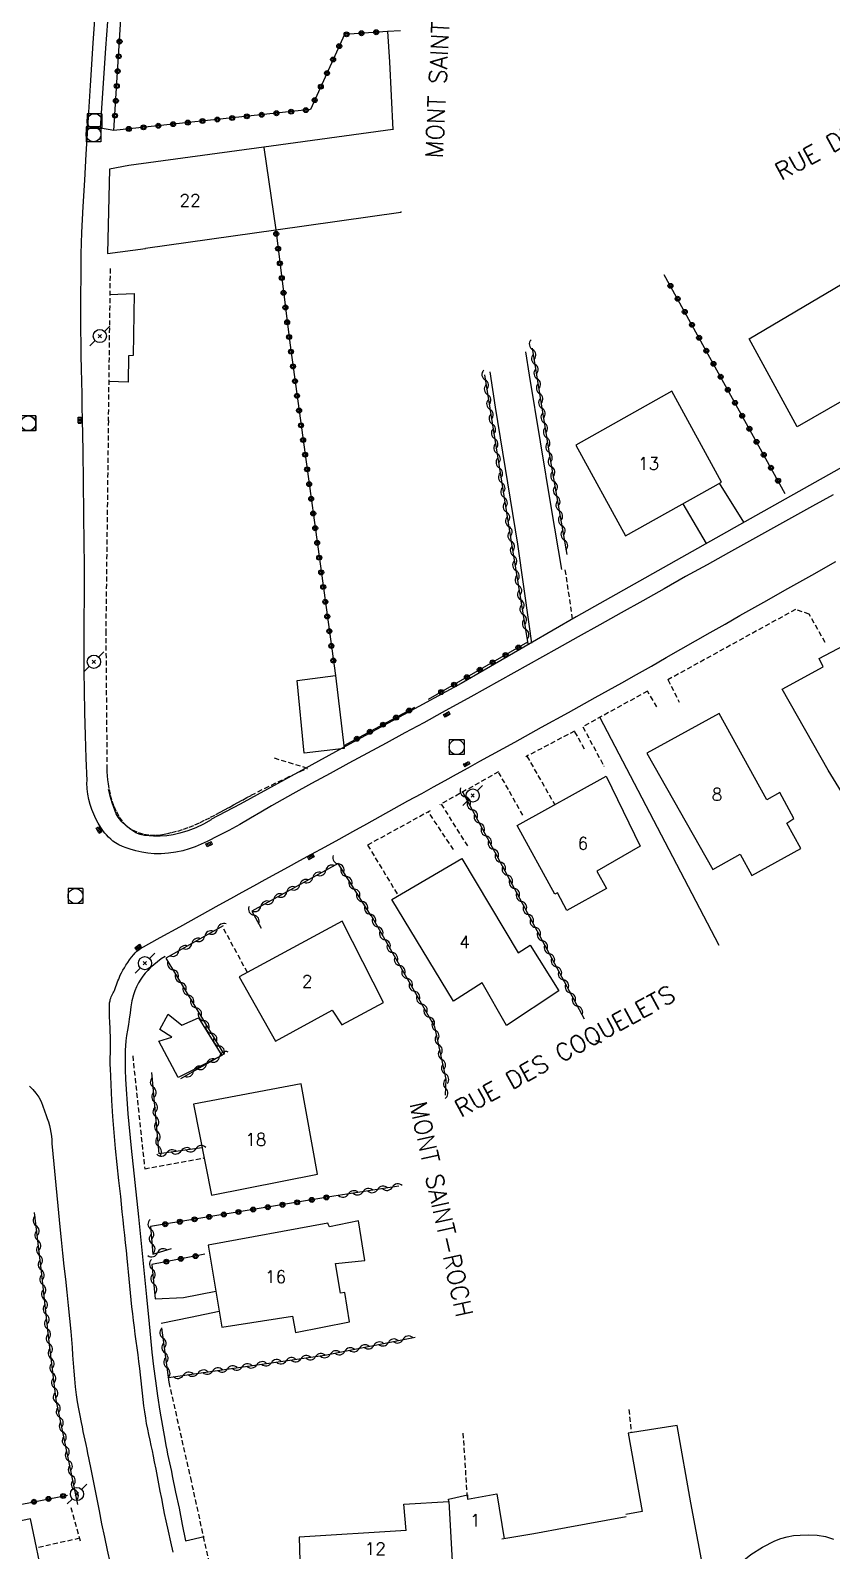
# Model space of a CAD drawing. Header units: millimetres. Extents: x 146000 to 147001, y 143000 to 144000.
# Drawn here: x 146513.4 to 146594.4, y 143409.1 to 143562.7 of the extents above; entities that cross this region are included whole.
import ezdxf
from ezdxf.enums import TextEntityAlignment as Align

# ---------------------------------------------------------------- set-up
doc = ezdxf.new("R2010")
doc.units = ezdxf.units.MM
doc.linetypes.add('DASHED', pattern=[0.75, 0.5, -0.25])
doc.layers.get('0').update_dxf_attribs({"linetype": 'CONTINUOUS'})
for name, color, linetype in [('W0014', 7, 'CONTINUOUS'), ('W0017', 7, 'CONTINUOUS'), ('W0101', 7, 'CONTINUOUS'), ('W0104', 1, 'CONTINUOUS'), ('W0112', 1, 'DASHED'), ('W0310', 3, 'CONTINUOUS'), ('W0322', 7, 'CONTINUOUS'), ('W0323', 7, 'CONTINUOUS'), ('W0330', 7, 'CONTINUOUS'), ('W0401', 7, 'CONTINUOUS'), ('W0420', 7, 'CONTINUOUS'), ('W0473', 7, 'CONTINUOUS'), ('W0989', 7, 'CONTINUOUS'), ('W0991', 7, 'CONTINUOUS'), ('W1102', 7, 'CONTINUOUS')]:
    doc.layers.add(name, color=color, linetype=linetype)
doc.styles.get("Standard").update_dxf_attribs({"font": 'romans.shx', "width": 0.85})

# ---------------------------------------------------------------- blocks, each defined once
blk = doc.blocks.new('T420')
for p, q in [((0.75, 0.75), (-0.75, 0.75)), ((-0.75, 0.75), (-0.75, -0.75)), ((0.75, 0.75), (0.75, -0.75)), ((0.75, -0.75), (-0.75, -0.75))]:
    blk.add_line(p, q)
blk.add_ellipse((0, 0), major_axis=(-0.53, 0.53), ratio=1, start_param=3.926991, end_param=10.210176)
blk = doc.blocks.new('T473')
for p, q in [((-0.166667, 0.166667), (0.166667, -0.166667)), ((-0.166667, -0.166667), (0.166667, 0.166667)), ((0.500001, 0.500001), (1.000002, 1.000002)), ((-1.000002, -1.000002), (-0.500001, -0.500001))]:
    blk.add_line(p, q)
blk.add_ellipse((0, 0), major_axis=(0.471405, 0.471405), ratio=1, start_param=5.4977871438, end_param=11.780972451)
blk = doc.blocks.new('T401')
for p, q in [((-0.3, 0.3), (0, 0.3)), ((-0.3, -0.25), (-0.3, 0.3)), ((-0.3, 0.15), (0, 0.15)), ((-0.3, 0), (0, 0)), ((0, 0.3), (0, -0.25)), ((-0.3, -0.15), (0, -0.15)), ((-0.3, -0.25), (-0.3, -0.3)), ((-0.3, -0.3), (0, -0.3)), ((0, -0.3), (0, -0.25))]:
    blk.add_line(p, q)
blk = doc.blocks.new('t323o')
at = {"color": 0, "linetype": 'Continuous'}
for radius in [0.25, 0.15]:
    blk.add_circle((0, 0), radius, dxfattribs=at)
blk = doc.blocks.new('t310o')
at = {"color": 0, "linetype": 'Continuous'}
for centre, start, end in [((-0.5, 0.38), 216.8699, 323.1304), ((0.5, -0.37), 36.8699, 143.1303)]:
    blk.add_arc(centre, 0.625, start, end, dxfattribs=at)
blk = doc.blocks.new('t322o')
at = {"color": 0, "linetype": 'Continuous'}
for radius in [0.25, 0.15]:
    blk.add_circle((0, 0), radius, dxfattribs=at)

msp = doc.modelspace()

# ---------------------------------------------------------------- linework, layer by layer
at = {"layer": 'W0014'}
for points in [[(146518.6, 143542.28), (146518.75, 143544.92), (146518.9, 143547.56), (146519.06, 143550.2), (146519.22, 143552.84), (146519.49, 143557.14), (146519.77, 143561.43), (146520.06, 143565.73), (146520.36, 143570.02), (146520.54, 143572.47), (146520.72, 143574.92), (146520.9, 143577.36), (146521.08, 143579.81), (146521.27, 143582.25), (146521.45, 143584.7), (146521.63, 143587.14), (146521.81, 143589.59), (146523.07, 143605.37)], [(146520.51, 143552.83), (146520.78, 143556.86), (146521.05, 143560.9), (146521.33, 143564.94)], [(146521.86, 143552.59), (146520.51, 143552.83)], [(146519.14, 143486.88), (146519.05, 143489.18), (146518.98, 143491.48), (146518.92, 143493.79), (146518.88, 143496.09), (146518.86, 143497.92), (146518.85, 143499.76), (146518.85, 143501.59), (146518.86, 143503.42), (146518.87, 143505.25), (146518.87, 143507.09), (146518.87, 143508.92), (146518.86, 143510.75), (146518.83, 143513.91), (146518.79, 143517.07), (146518.74, 143520.23), (146518.68, 143523.39), (146518.66, 143524.68), (146518.64, 143525.96), (146518.61, 143527.25), (146518.58, 143528.53), (146518.56, 143529.82), (146518.54, 143531.1), (146518.52, 143532.39), (146518.52, 143533.68), (146518.52, 143535.83), (146518.53, 143537.98), (146518.56, 143540.13), (146518.6, 143542.28)], [(146611.67, 143527.48), (146598.11, 143520.08), (146585.59, 143513.07), (146568.56, 143503.47), (146556.95, 143496.74), (146545.29, 143490.39), (146534.61, 143484.55), (146531.65, 143482.97)], [(146594.53, 143515.8), (146592.42, 143514.63), (146590.3, 143513.46), (146588.19, 143512.29), (146586.08, 143511.12), (146583.96, 143509.94), (146581.79, 143508.73), (146579.62, 143507.52), (146577.45, 143506.3), (146575.28, 143505.09), (146573.11, 143503.87), (146570.94, 143502.66), (146568.77, 143501.45), (146566.6, 143500.23), (146563.71, 143498.62), (146560.82, 143497), (146557.93, 143495.39), (146555.03, 143493.79), (146553.15, 143492.76), (146551.26, 143491.73), (146549.37, 143490.71), (146547.48, 143489.69), (146545.58, 143488.67), (146543.69, 143487.65), (146541.8, 143486.62), (146539.92, 143485.59), (146538.84, 143484.98), (146537.77, 143484.36), (146536.7, 143483.74), (146535.64, 143483.11), (146534.57, 143482.49), (146533.48, 143481.89), (146532.39, 143481.32), (146531.27, 143480.77), (146530.68, 143480.5), (146530.07, 143480.24), (146529.45, 143480.02), (146528.82, 143479.83), (146528.1, 143479.69), (146527.37, 143479.58), (146526.64, 143479.53), (146525.91, 143479.53), (146525.29, 143479.59), (146524.68, 143479.68), (146524.08, 143479.82), (146523.48, 143479.99), (146523.1, 143480.12), (146522.73, 143480.26), (146522.36, 143480.43), (146522.01, 143480.63), (146521.76, 143480.81), (146521.53, 143481), (146521.31, 143481.21), (146521.1, 143481.43), (146520.94, 143481.6), (146520.8, 143481.79), (146520.66, 143481.97), (146520.53, 143482.17), (146520.27, 143482.61), (146520.03, 143483.06), (146519.81, 143483.52), (146519.62, 143483.99), (146519.46, 143484.5), (146519.33, 143485.02), (146519.23, 143485.54), (146519.16, 143486.07), (146519.14, 143486.27), (146519.13, 143486.48), (146519.13, 143486.68), (146519.14, 143486.88)], [(146524.54, 143469.94), (146526.53, 143471.05), (146528.51, 143472.15), (146530.5, 143473.25), (146532.49, 143474.35), (146533.65, 143474.99), (146534.82, 143475.64), (146535.99, 143476.27), (146537.15, 143476.91), (146538.32, 143477.55), (146539.49, 143478.19), (146540.65, 143478.83), (146541.82, 143479.47), (146543.21, 143480.24), (146544.61, 143481.01), (146546, 143481.78), (146547.39, 143482.55), (146548.78, 143483.32), (146550.17, 143484.09), (146551.56, 143484.86), (146552.96, 143485.63), (146554.13, 143486.28), (146555.31, 143486.93), (146556.48, 143487.57), (146557.66, 143488.22), (146558.84, 143488.87), (146560.01, 143489.51), (146561.19, 143490.16), (146562.36, 143490.81), (146565.07, 143492.31), (146567.77, 143493.8), (146570.47, 143495.3), (146573.17, 143496.81), (146574.66, 143497.65), (146576.16, 143498.49), (146577.65, 143499.34), (146579.13, 143500.19), (146580.62, 143501.04), (146582.11, 143501.89), (146583.6, 143502.73), (146585.09, 143503.58), (146587.51, 143504.95), (146589.94, 143506.32), (146592.36, 143507.68), (146594.79, 143509.04)], [(146531.67, 143482.96), (146530.92, 143482.53), (146530.14, 143482.16), (146529.33, 143481.84), (146528.5, 143481.59), (146527.85, 143481.44), (146527.19, 143481.34), (146526.52, 143481.29), (146525.85, 143481.29), (146525.4, 143481.32), (146524.95, 143481.38), (146524.5, 143481.48), (146524.07, 143481.65), (146523.55, 143481.96), (146523.08, 143482.33), (146522.66, 143482.75), (146522.29, 143483.21), (146522.08, 143483.56), (146521.93, 143483.92), (146521.81, 143484.3), (146521.69, 143484.67), (146521.58, 143485.01), (146521.48, 143485.34), (146521.39, 143485.68), (146521.31, 143486.03)], [(146527.84, 143408.97), (146527.6, 143410.02), (146527.36, 143411.08), (146527.13, 143412.14), (146526.97, 143412.88), (146526.83, 143413.63), (146526.68, 143414.38), (146526.54, 143415.12), (146526.4, 143415.87), (146526.26, 143416.62), (146526.11, 143417.36), (146525.97, 143418.11), (146525.86, 143418.66), (146525.74, 143419.21), (146525.62, 143419.76), (146525.5, 143420.3), (146525.38, 143420.85), (146525.27, 143421.4), (146525.16, 143421.96), (146525.07, 143422.51), (146524.97, 143423.13), (146524.89, 143423.76), (146524.81, 143424.39), (146524.74, 143425.02), (146524.67, 143425.65), (146524.61, 143426.27), (146524.54, 143426.9), (146524.46, 143427.53), (146524.38, 143428.22), (146524.29, 143428.91), (146524.2, 143429.6), (146524.1, 143430.29), (146524.01, 143430.98), (146523.92, 143431.67), (146523.84, 143432.36), (146523.76, 143433.05), (146523.68, 143433.76), (146523.61, 143434.46), (146523.54, 143435.16), (146523.47, 143435.87), (146523.4, 143436.57), (146523.33, 143437.28), (146523.27, 143437.98), (146523.2, 143438.68), (146523.11, 143439.46), (146523.03, 143440.23), (146522.95, 143441.01), (146522.87, 143441.79), (146522.78, 143442.56), (146522.7, 143443.34), (146522.62, 143444.11), (146522.54, 143444.89), (146522.36, 143446.5), (146522.19, 143448.12), (146522.02, 143449.74), (146521.87, 143451.36), (146521.75, 143452.97), (146521.64, 143454.59), (146521.56, 143456.2), (146521.5, 143457.82), (146521.49, 143458.2), (146521.49, 143458.58), (146521.49, 143458.96), (146521.5, 143459.35), (146521.51, 143459.73), (146521.51, 143460.11), (146521.52, 143460.49), (146521.51, 143460.88), (146521.5, 143461.17), (146521.49, 143461.46), (146521.47, 143461.76), (146521.46, 143462.05), (146521.44, 143462.34), (146521.43, 143462.64), (146521.42, 143462.93), (146521.41, 143463.22), (146521.41, 143463.4), (146521.4, 143463.58), (146521.4, 143463.76), (146521.39, 143463.94), (146521.4, 143464.12), (146521.41, 143464.3), (146521.42, 143464.48), (146521.46, 143464.66), (146521.49, 143464.8), (146521.54, 143464.94), (146521.59, 143465.07), (146521.65, 143465.2), (146521.72, 143465.33), (146521.78, 143465.46), (146521.84, 143465.59), (146521.9, 143465.72), (146521.97, 143465.91), (146522.05, 143466.1), (146522.12, 143466.29), (146522.19, 143466.49), (146522.26, 143466.68), (146522.34, 143466.87), (146522.42, 143467.06), (146522.5, 143467.25), (146522.63, 143467.51), (146522.77, 143467.76), (146522.91, 143468.01), (146523.06, 143468.26), (146523.25, 143468.54), (146523.43, 143468.82), (146523.63, 143469.09), (146523.85, 143469.35), (146524.01, 143469.52), (146524.18, 143469.67), (146524.36, 143469.82), (146524.55, 143469.96)], [(146527.04, 143469.15), (146526.64, 143468.9), (146526.25, 143468.62), (146525.88, 143468.32), (146525.53, 143468.01), (146525.27, 143467.74), (146525.01, 143467.45), (146524.78, 143467.16), (146524.56, 143466.84), (146524.34, 143466.47), (146524.14, 143466.09), (146523.97, 143465.69), (146523.83, 143465.28), (146523.67, 143464.68), (146523.57, 143464.06), (146523.5, 143463.44), (146523.41, 143462.82), (146523.31, 143462.27), (146523.21, 143461.72), (146523.11, 143461.16), (146523.05, 143460.61), (146522.99, 143459.64), (146522.98, 143458.67), (146523, 143457.7), (146523.04, 143456.74), (146523.26, 143453.26), (146523.59, 143449.78), (146523.97, 143446.31), (146524.33, 143442.85), (146524.59, 143440.15), (146524.86, 143437.45), (146525.13, 143434.75), (146525.4, 143432.05), (146525.55, 143430.61), (146525.7, 143429.17), (146525.86, 143427.72), (146526.04, 143426.28), (146526.26, 143424.75), (146526.49, 143423.23), (146526.75, 143421.7), (146527.02, 143420.18), (146527.1, 143419.75), (146527.19, 143419.31), (146527.28, 143418.87), (146527.38, 143418.44), (146527.47, 143418), (146527.57, 143417.56), (146527.66, 143417.13), (146527.75, 143416.69), (146528.09, 143415.04), (146528.43, 143413.4), (146528.76, 143411.75), (146529.09, 143410.1)], [(146513.33, 143456.06), (146513.67, 143455.71), (146513.98, 143455.33), (146514.26, 143454.93), (146514.49, 143454.49), (146514.68, 143454.03), (146514.85, 143453.57), (146515.01, 143453.1), (146515.12, 143452.77), (146515.24, 143452.43), (146515.34, 143452.09), (146515.42, 143451.75), (146515.49, 143451.38), (146515.54, 143451.01), (146515.57, 143450.64), (146515.59, 143450.26)], [(146515.59, 143450.26), (146515.78, 143448.16), (146515.98, 143446.05), (146516.18, 143443.95), (146516.39, 143441.84), (146516.52, 143440.52), (146516.66, 143439.19), (146516.8, 143437.87), (146516.95, 143436.55), (146517.09, 143435.23), (146517.23, 143433.9), (146517.36, 143432.58), (146517.49, 143431.25), (146517.56, 143430.46), (146517.62, 143429.66), (146517.68, 143428.86), (146517.73, 143428.06), (146517.79, 143427.26), (146517.86, 143426.47), (146517.94, 143425.67), (146518.03, 143424.87), (146518.14, 143424.17), (146518.26, 143423.46), (146518.4, 143422.76), (146518.54, 143422.06), (146518.63, 143421.62), (146518.72, 143421.17), (146518.81, 143420.73), (146518.9, 143420.28), (146519, 143419.84), (146519.1, 143419.39), (146519.19, 143418.95), (146519.28, 143418.51), (146519.56, 143417.17), (146519.82, 143415.84), (146520.08, 143414.5), (146520.35, 143413.16), (146520.61, 143411.83), (146520.89, 143410.49), (146521.17, 143409.16), (146521.46, 143407.83)]]:
    msp.add_lwpolyline(points, dxfattribs=at)
at = {"layer": 'W0017'}
for points in [[(146567.12, 143508.24), (146566.05, 143514.42), (146563.85, 143527.87), (146563.47, 143530.23)], [(146559.82, 143528.2), (146560.38, 143524.63), (146562.62, 143510.8), (146563.81, 143502.49), (146564.05, 143500.79)], [(146585.51, 143513.02), (146583.04, 143516.95)], [(146579.34, 143514.88), (146581.69, 143510.86)], [(146526.02, 143434.56), (146528.88, 143434.7), (146532.15, 143435.32)], [(146532.49, 143433.28), (146529.6, 143432.67), (146526.63, 143432.06)], [(146529.09, 143410.1), (146530.98, 143410.56)], [(146584.12, 143406.92), (146585.13, 143407.87), (146586.22, 143408.73), (146587.38, 143409.47), (146588.62, 143410.1), (146589.24, 143410.34), (146589.88, 143410.52), (146590.53, 143410.64), (146591.2, 143410.7), (146592.04, 143410.73), (146592.89, 143410.7), (146593.74, 143410.56), (146594.56, 143410.28)]]:
    msp.add_lwpolyline(points, dxfattribs=at)
at = {"layer": 'W0101'}
for points in [[(146550.82, 143562.66), (146549.5, 143562.61), (146549.7, 143559.53), (146550.04, 143552.67), (146550.04, 143552.7), (146536.99, 143550.91)], [(146536.99, 143550.91), (146523.37, 143549.04), (146521.4, 143548.68)], [(146521.4, 143548.68), (146521.21, 143540.15)], [(146538.2, 143542.55), (146550.84, 143544.33), (146550.84, 143544.36), (146550.91, 143544.36)], [(146521.21, 143540.15), (146525.03, 143540.67), (146525.03, 143540.69), (146538.2, 143542.55)], [(146580.13, 143413.96), (146578.75, 143421.76), (146573.8, 143421), (146575.23, 143413.07)], [(146555.68, 143414.09), (146555.65, 143414.31), (146557.57, 143414.76), (146557.58, 143414.31), (146560.55, 143414.86), (146561.29, 143410.32)], [(146551.37, 143411.15), (146551.14, 143413.83), (146555.68, 143414.09)], [(146575.23, 143413.07), (146573.56, 143412.77)], [(146576.4, 143405.12), (146581.64, 143406.07), (146580.14, 143413.96)], [(146573.6, 143412.55), (146567.53, 143411.43), (146564.29, 143410.82), (146561.05, 143410.28)], [(146551.37, 143411.15), (146540.56, 143410.49), (146540.75, 143404.54)]]:
    msp.add_lwpolyline(points, dxfattribs=at)
for points in [[(146586.03, 143531.55), (146599.29, 143539.39), (146605.16, 143529.13), (146600.8, 143526.57), (146600.15, 143527.96), (146590.89, 143522.64)], [(146573.54, 143511.64), (146583.23, 143517.06), (146578.23, 143526.26), (146568.53, 143520.8)], [(146598.01, 143501.83), (146602.97, 143492.99), (146599.59, 143491.15), (146601.87, 143486.93), (146596.55, 143483.86), (146594.02, 143487.97), (146589.38, 143496.15), (146593.5, 143498.42), (146593.12, 143499.25)], [(146582.99, 143493.7), (146575.69, 143489.7), (146582.35, 143477.92), (146585.14, 143479.48), (146586.29, 143477.34), (146591.26, 143480.05), (146589.84, 143482.6), (146590.55, 143483.08), (146589.13, 143485.71), (146587.82, 143484.96)], [(146562.6, 143482.37), (146571.59, 143487.38), (146575.04, 143480.3), (146570.65, 143477.78), (146571.62, 143476.03), (146567.6, 143473.78), (146566.67, 143475.57), (146566.39, 143475.44)], [(146556.99, 143479.03), (146562.69, 143469.52), (146563.91, 143470.29), (146566.81, 143465.68), (146561.51, 143462.16), (146559.06, 143466.47), (146556.16, 143464.63), (146549.92, 143474.9)], [(146544.93, 143472.71), (146534.51, 143467.08), (146538.18, 143460.58), (146543.89, 143463.73), (146544.89, 143462.24), (146549.1, 143464.49)], [(146531.72, 143445.05), (146542.42, 143447.14), (146540.76, 143456.28), (146529.89, 143454.22)], [(146543.47, 143442.2), (146531.38, 143440), (146532.75, 143431.69), (146539.88, 143432.8), (146540.2, 143431.15), (146545.66, 143432.25), (146545.18, 143435.2), (146544.75, 143435.13), (146544.24, 143438.14), (146547.22, 143438.45), (146546.58, 143442.43), (146543.62, 143441.84), (146543.51, 143442.12)], [(146513.42, 143412.35), (146503.45, 143410.26), (146504.84, 143403.64), (146514.8, 143405.72)]]:
    msp.add_lwpolyline(points, close=True, dxfattribs=at)
at = {"layer": 'W0104'}
msp.add_lwpolyline([(146521.43, 143536.03), (146523.89, 143536.12), (146523.8, 143529.87), (146523.32, 143529.83), (146523.3, 143527.16), (146521.33, 143527.23)], dxfattribs=at)
for points in [[(146541.07, 143489.69), (146540.38, 143497.04), (146544.23, 143497.55), (146545.12, 143490.15)], [(146532.77, 143459.16), (146528.35, 143456.93), (146526.4, 143460.59), (146527.7, 143460.99), (146526.49, 143461.78), (146527.35, 143463.32), (146528.7, 143462.21), (146530.39, 143462.96)]]:
    msp.add_lwpolyline(points, close=True, dxfattribs=at)
at = {"layer": 'W0112'}
for points in [[(146521.47, 143538.66), (146521.28, 143523.27)], [(146521.29, 143523.28), (146521.03, 143502.05), (146521.15, 143488.21)], [(146568.2, 143503.25), (146567.43, 143508.39)], [(146593.72, 143500.87), (146592.1, 143503.72), (146590.71, 143504.2), (146577.81, 143497.1)], [(146575.76, 143495.95), (146569.24, 143492.36)], [(146576.72, 143494.36), (146575.76, 143495.95)], [(146577.81, 143497.12), (146578.97, 143494.85)], [(146568.4, 143491.92), (146563.46, 143489.32)], [(146569.4, 143490.1), (146568.4, 143491.92)], [(146569.24, 143492.34), (146571.37, 143488.36)], [(146521.15, 143488.21), (146521.15, 143487.8), (146521.17, 143487.4), (146521.21, 143487), (146521.27, 143486.6), (146521.37, 143486.02), (146521.49, 143485.45), (146521.64, 143484.88), (146521.85, 143484.33), (146522.1, 143483.78), (146522.39, 143483.23), (146522.74, 143482.72), (146523.19, 143482.28), (146523.71, 143481.94), (146524.29, 143481.69), (146524.88, 143481.52), (146525.48, 143481.42), (146526.05, 143481.4), (146526.61, 143481.45), (146527.16, 143481.55), (146527.7, 143481.67), (146528.3, 143481.82), (146528.88, 143482), (146529.46, 143482.21), (146530.03, 143482.44), (146530.57, 143482.68), (146531.09, 143482.94), (146531.62, 143483.21), (146532.14, 143483.48), (146532.59, 143483.72), (146533.04, 143483.96), (146533.49, 143484.21), (146533.93, 143484.46), (146534.38, 143484.71), (146534.83, 143484.95), (146535.28, 143485.2), (146535.73, 143485.43), (146536.4, 143485.78), (146537.08, 143486.13), (146537.76, 143486.46), (146538.44, 143486.79), (146539.18, 143487.14), (146539.91, 143487.48), (146540.66, 143487.82), (146541.4, 143488.15)], [(146541.42, 143488.15), (146537.85, 143489.24)], [(146563.58, 143489.38), (146566.39, 143484.48)], [(146560.72, 143487.8), (146554.77, 143484.47)], [(146563.18, 143483.41), (146560.75, 143487.71)], [(146553.82, 143483.87), (146547.33, 143480.32)], [(146556.16, 143479.95), (146553.65, 143483.72)], [(146554.91, 143484.54), (146557.59, 143480.29)], [(146547.48, 143480.4), (146550.56, 143475.35)], [(146535.34, 143467.52), (146532.9, 143472.04)], [(146523.75, 143459.1), (146524.96, 143447.71)], [(146524.96, 143447.71), (146530.98, 143448.79)], [(146527.4, 143426.13), (146529.58, 143416.48), (146530.88, 143410.55), (146532.27, 143404.27)], [(146573.88, 143423.38), (146574.13, 143421.05)], [(146557.57, 143414.51), (146557.15, 143421.02)], [(146518.48, 143410.08), (146517.52, 143413.44)], [(146518.38, 143410.37), (146514.03, 143409.39)]]:
    msp.add_lwpolyline(points, dxfattribs=at)
at = {"layer": 'W0310'}
for points in [[(146564.12, 143530.6), (146565.92, 143519.36), (146567.62, 143509.75)], [(146559.28, 143527.9), (146561.92, 143511.49), (146563.69, 143500.73)], [(146569.4, 143462.81), (146557.11, 143485.74)], [(146555.35, 143455.13), (146555.43, 143456.77), (146554.27, 143462.05), (146547.87, 143473.25), (146547.85, 143473.24), (146544.52, 143478.55), (146535.78, 143473.71), (146536.72, 143472.01)], [(146532.88, 143472.25), (146527.11, 143468.97)], [(146527.11, 143468.97), (146532.97, 143459.27), (146528.58, 143456.8)], [(146530.73, 143449.81), (146526.44, 143449.2), (146525.7, 143457.43)], [(146550.65, 143445.96), (146544.06, 143444.93)], [(146518.21, 143413.79), (146516.02, 143424.37), (146515.24, 143430.8), (146514.57, 143437.01), (146513.84, 143443.28)], [(146525.56, 143441.86), (146525.79, 143439.07), (146527.68, 143439.64)], [(146525.68, 143438.04), (146526.03, 143434.57)], [(146526.66, 143431.63), (146527.4, 143426.13)], [(146527.38, 143426.63), (146543.17, 143428.86), (146552.29, 143430.69)]]:
    msp.add_lwpolyline(points, dxfattribs=at)
at = {"layer": 'W0322'}
msp.add_lwpolyline([(146521.86, 143552.59), (146522.93, 143569.77), (146524.83, 143587.77)], dxfattribs=at)
at = {"layer": 'W0323'}
for points in [[(146549.5, 143562.6), (146545.15, 143562.29), (146541.7, 143554.7), (146521.86, 143552.59)], [(146538.2, 143542.55), (146539.62, 143531.14), (146544.23, 143497.55)], [(146589.69, 143515.89), (146577.46, 143538.02)], [(146563.64, 143500.9), (146553.62, 143495.11)], [(146552.23, 143494.3), (146545.08, 143490.42)], [(146544.06, 143444.93), (146525.56, 143441.86)], [(146531.05, 143439.07), (146525.68, 143438.04)], [(146494.73, 143409.93), (146511.55, 143413.63), (146517.18, 143414.72)]]:
    msp.add_lwpolyline(points, dxfattribs=at)
at = {"layer": 'W0330'}
msp.add_lwpolyline([(146583.02, 143470.25), (146570.95, 143493.34)], dxfattribs=at)
at = {"layer": 'W1102'}
for points in [[(146536.99, 143550.89), (146538.2, 143542.55)], [(146555.68, 143414.09), (146556.08, 143406.84)]]:
    msp.add_lwpolyline(points, dxfattribs=at)

# ---------------------------------------------------------------- block references
at = {"layer": 'W0310'}
for p, rotation in [((146564.15, 143530.46), 279.1042473761004), ((146564.38, 143528.98), 279.1042473761004), ((146559.36, 143527.39), 279.1463513922015), ((146564.62, 143527.5), 279.1042473761004), ((146559.6, 143525.9), 279.1463513922015), ((146564.86, 143526.01), 279.1042473761004), ((146559.84, 143524.42), 279.1463513922015), ((146565.09, 143524.53), 279.1042473761004), ((146560.08, 143522.94), 279.1463513922015), ((146565.33, 143523.05), 279.1042473761004), ((146560.32, 143521.46), 279.1463513922015), ((146565.57, 143521.57), 279.1042473761004), ((146560.56, 143519.98), 279.1463513922015), ((146565.81, 143520.09), 279.1042473761004), ((146560.79, 143518.5), 279.1463513922015), ((146566.06, 143518.61), 279.9824767766574), ((146561.03, 143517.02), 279.1463513922015), ((146566.32, 143517.13), 279.9824767766574), ((146561.27, 143515.54), 279.1463513922015), ((146566.58, 143515.66), 279.9824767766574), ((146561.51, 143514.06), 279.1463513922015), ((146566.84, 143514.18), 279.9824767766574), ((146561.75, 143512.58), 279.1463513922015), ((146567.1, 143512.7), 279.9824767766574), ((146561.99, 143511.1), 279.3300954299577), ((146567.36, 143511.22), 279.9824767766574), ((146562.23, 143509.61), 279.3300954299577), ((146562.47, 143508.13), 279.3300954299577), ((146562.72, 143506.65), 279.3300954299577), ((146562.96, 143505.17), 279.3300954299577), ((146563.2, 143503.69), 279.3300954299577), ((146563.45, 143502.21), 279.3300954299577), ((146557.36, 143485.29), 118.184021499279), ((146558.07, 143483.97), 118.184021499279), ((146558.77, 143482.64), 118.184021499279), ((146559.48, 143481.32), 118.184021499279), ((146560.19, 143480), 118.184021499279), ((146544.55, 143478.5), 122.1381421930745), ((146560.9, 143478.68), 118.184021499279), ((146541.95, 143477.13), 208.9888902949482), ((146543.26, 143477.85), 208.9888902949482), ((146545.35, 143477.23), 122.1381421930745), ((146561.61, 143477.36), 118.184021499279), ((146539.32, 143475.67), 208.9888902949482), ((146540.64, 143476.4), 208.9888902949482), ((146546.15, 143475.96), 122.1381421930745), ((146562.32, 143476.03), 118.184021499279), ((146563.03, 143474.71), 118.184021499279), ((146535.99, 143473.32), 298.9230345495184), ((146536.7, 143474.22), 208.9888902949482), ((146538.01, 143474.95), 208.9888902949482), ((146546.95, 143474.69), 122.1381421930745), ((146547.74, 143473.42), 122.1381421930745), ((146563.73, 143473.39), 118.184021499279), ((146532.33, 143471.94), 209.6024027431786), ((146548.5, 143472.14), 119.7509378168107), ((146564.44, 143472.07), 118.184021499279), ((146529.72, 143470.45), 209.6024027431786), ((146531.02, 143471.2), 209.6024027431786), ((146549.24, 143470.84), 119.7509378168107), ((146565.15, 143470.74), 118.184021499279), ((146528.42, 143469.71), 209.6024027431786), ((146549.99, 143469.54), 119.7509378168107), ((146565.86, 143469.42), 118.184021499279), ((146527.82, 143467.8), 301.1240512371455), ((146550.73, 143468.23), 119.7509378168107), ((146566.57, 143468.1), 118.184021499279), ((146528.6, 143466.52), 301.1240512371455), ((146551.48, 143466.93), 119.7509378168107), ((146552.22, 143465.63), 119.7509378168107), ((146567.28, 143466.78), 118.184021499279), ((146529.37, 143465.23), 301.1240512371455), ((146552.97, 143464.33), 119.7509378168107), ((146567.98, 143465.46), 118.184021499279), ((146568.69, 143464.13), 118.184021499279), ((146530.15, 143463.95), 301.1240512371455), ((146530.92, 143462.66), 301.1240512371455), ((146553.71, 143463.03), 119.7509378168107), ((146531.7, 143461.38), 301.1240512371455), ((146554.35, 143461.68), 102.4413894992659), ((146532.47, 143460.1), 301.1240512371455), ((146554.67, 143460.22), 102.4413894992659), ((146531.2, 143458.27), 209.3024827340345), ((146532.51, 143459.01), 209.3024827340345), ((146555, 143458.75), 102.4413894992659), ((146529.89, 143457.54), 209.3024827340345), ((146555.32, 143457.29), 102.4413894992659), ((146525.83, 143455.94), 95.11844901556162), ((146555.38, 143455.8), 86.97736039203924), ((146525.97, 143454.44), 95.11844901556162), ((146526.1, 143452.95), 95.11844901556162), ((146526.24, 143451.46), 95.11844901556162), ((146526.37, 143449.96), 95.11844901556162), ((146527.17, 143449.31), 188.0591039029787), ((146528.65, 143449.52), 188.0591039029787), ((146530.14, 143449.73), 188.0591039029787), ((146545.54, 143445.16), 188.8753373020878), ((146547.02, 143445.39), 188.8753373020878), ((146548.51, 143445.62), 188.8753373020878), ((146549.99, 143445.85), 188.8753373020878), ((146514, 143441.95), 96.5906087682074), ((146525.58, 143441.59), 274.7840795293546), ((146514.17, 143440.46), 96.5906087682074), ((146525.71, 143440.1), 274.7840795293546), ((146514.34, 143438.97), 96.5906087682074), ((146526.25, 143439.21), 16.74648816087671), ((146514.51, 143437.48), 96.5906087682074), ((146525.73, 143437.55), 275.7890088453782), ((146514.68, 143435.99), 96.20027311459582), ((146525.88, 143436.06), 275.7890088453782), ((146514.84, 143434.5), 96.20027311459582), ((146515, 143433.01), 96.20027311459582), ((146515.16, 143431.51), 96.20027311459582), ((146526.8, 143430.59), 277.6532440148295), ((146515.33, 143430.02), 96.87718360084307), ((146527, 143429.1), 277.6532440148295), ((146545.18, 143429.26), 11.38954131878385), ((146546.65, 143429.56), 11.38954131878385), ((146548.12, 143429.85), 11.38954131878385), ((146549.59, 143430.15), 11.38954131878385), ((146551.06, 143430.45), 11.38954131878385), ((146515.51, 143428.54), 96.87718360084307), ((146527.2, 143427.61), 277.6532440148295), ((146536.29, 143427.89), 8.016291364112838), ((146537.77, 143428.1), 8.016291364112838), ((146539.26, 143428.3), 8.016291364112838), ((146540.74, 143428.51), 8.016291364112838), ((146542.23, 143428.72), 8.016291364112838), ((146543.71, 143428.96), 11.38954131878385), ((146515.69, 143427.05), 96.87718360084307), ((146515.87, 143425.56), 96.87718360084307), ((146528.86, 143426.84), 8.016291364112838), ((146530.35, 143427.05), 8.016291364112838), ((146531.83, 143427.26), 8.016291364112838), ((146533.32, 143427.47), 8.016291364112838), ((146534.8, 143427.68), 8.016291364112838), ((146516.08, 143424.07), 101.7291294229074), ((146516.38, 143422.6), 101.7291294229074), ((146516.69, 143421.13), 101.7291294229074), ((146516.99, 143419.67), 101.7291294229074), ((146517.3, 143418.2), 101.7291294229074), ((146517.6, 143416.73), 101.7291294229074), ((146517.91, 143415.26), 101.7291294229074)]:
    msp.add_blockref('t310o', p, dxfattribs=dict(at, rotation=rotation))
at = {"layer": 'W0322', "rotation": 86.44588367269091}
for p in [(146522.42, 143561.58), (146522.33, 143560.08), (146522.23, 143558.58), (146522.14, 143557.09), (146522.05, 143555.59), (146521.96, 143554.09)]:
    msp.add_blockref('t322o', p, dxfattribs=at)
at = {"layer": 'W0323'}
for p, rotation in [((146545.36, 143562.31), 184.0902980370167), ((146546.86, 143562.42), 184.0902980370167), ((146548.36, 143562.52), 184.0902980370167), ((146544.62, 143561.12), 245.5463785009914), ((146543.38, 143558.39), 245.5463785009914), ((146544, 143559.76), 245.5463785009914), ((146542.76, 143557.02), 245.5463785009914), ((146542.14, 143555.66), 245.5463785009914), ((146533.8, 143553.86), 186.0658328213634), ((146535.29, 143554.02), 186.0658328213634), ((146536.78, 143554.18), 186.0658328213634), ((146538.27, 143554.34), 186.0658328213634), ((146539.76, 143554.5), 186.0658328213634), ((146541.25, 143554.65), 186.0658328213634), ((146523.35, 143552.75), 186.0658328213634), ((146524.85, 143552.91), 186.0658328213634), ((146526.34, 143553.07), 186.0658328213634), ((146527.83, 143553.23), 186.0658328213634), ((146529.32, 143553.39), 186.0658328213634), ((146530.81, 143553.55), 186.0658328213634), ((146532.3, 143553.7), 186.0658328213634), ((146538.25, 143542.15), 277.0817649329326), ((146538.44, 143540.66), 277.0817649329326), ((146538.62, 143539.17), 277.0817649329326), ((146538.81, 143537.69), 277.0817649329326), ((146578.08, 143536.9), 118.9163409045292), ((146538.99, 143536.2), 277.0817649329326), ((146578.81, 143535.59), 118.9163409045292), ((146539.18, 143534.71), 277.0817649329326), ((146579.53, 143534.27), 118.9163409045292), ((146539.36, 143533.22), 277.0817649329326), ((146580.26, 143532.96), 118.9163409045292), ((146539.55, 143531.73), 277.0817649329326), ((146580.98, 143531.65), 118.9163409045292), ((146539.74, 143530.25), 277.8083992614086), ((146581.71, 143530.34), 118.9163409045292), ((146539.95, 143528.76), 277.8083992614086), ((146582.43, 143529.02), 118.9163409045292), ((146583.16, 143527.71), 118.9163409045292), ((146540.15, 143527.27), 277.8083992614086), ((146583.88, 143526.4), 118.9163409045292), ((146540.35, 143525.79), 277.8083992614086), ((146584.61, 143525.08), 118.9163409045292), ((146540.56, 143524.3), 277.8083992614086), ((146585.33, 143523.77), 118.9163409045292), ((146540.76, 143522.81), 277.8083992614086), ((146586.06, 143522.46), 118.9163409045292), ((146540.97, 143521.33), 277.8083992614086), ((146586.78, 143521.14), 118.9163409045292), ((146541.17, 143519.84), 277.8083992614086), ((146587.51, 143519.83), 118.9163409045292), ((146588.24, 143518.52), 118.9163409045292), ((146541.37, 143518.36), 277.8083992614086), ((146588.96, 143517.21), 118.9163409045292), ((146541.58, 143516.87), 277.8083992614086), ((146541.78, 143515.38), 277.8083992614086), ((146541.99, 143513.9), 277.8083992614086), ((146542.19, 143512.41), 277.8083992614086), ((146542.39, 143510.93), 277.8083992614086), ((146542.6, 143509.44), 277.8083992614086), ((146542.8, 143507.95), 277.8083992614086), ((146543, 143506.47), 277.8083992614086), ((146543.21, 143504.98), 277.8083992614086), ((146543.41, 143503.5), 277.8083992614086), ((146543.62, 143502.01), 277.8083992614086), ((146543.82, 143500.52), 277.8083992614086), ((146562.72, 143500.36), 210.0311366694409), ((146544.02, 143499.04), 277.8083992614086), ((146560.12, 143498.86), 210.0311366694409), ((146561.42, 143499.61), 210.0311366694409), ((146557.52, 143497.36), 210.0311366694409), ((146558.82, 143498.11), 210.0311366694409), ((146554.92, 143495.86), 210.0311366694409), ((146556.22, 143496.61), 210.0311366694409), ((146551.68, 143494), 208.4798776351544), ((146549.04, 143492.57), 208.4798776351544), ((146550.36, 143493.28), 208.4798776351544), ((146546.4, 143491.14), 208.4798776351544), ((146547.72, 143491.85), 208.4798776351544), ((146543.32, 143444.81), 189.4231397736136), ((146534.44, 143443.33), 189.4231397736136), ((146535.92, 143443.58), 189.4231397736136), ((146537.4, 143443.82), 189.4231397736136), ((146538.88, 143444.07), 189.4231397736136), ((146540.36, 143444.31), 189.4231397736136), ((146541.84, 143444.56), 189.4231397736136), ((146527.04, 143442.1), 189.4231397736136), ((146528.52, 143442.35), 189.4231397736136), ((146530, 143442.59), 189.4231397736136), ((146531.48, 143442.84), 189.4231397736136), ((146532.96, 143443.09), 189.4231397736136), ((146528.62, 143438.6), 190.839648992166), ((146530.1, 143438.88), 190.839648992166), ((146527.15, 143438.32), 190.839648992166), ((146513.78, 143414.06), 10.96893685448455), ((146515.25, 143414.35), 10.96893685448455), ((146516.73, 143414.64), 10.96893685448455)]:
    msp.add_blockref('t323o', p, dxfattribs=dict(at, rotation=rotation))
at = {"layer": 'W0401'}
for p, rotation in [((146518.55, 143523.32), 0.8835705738768604), ((146555.43, 143493.73), 118.8355826716878), ((146557.56, 143488.45), 298.8108009241461), ((146520.46, 143482.01), 32.97923054041374), ((146531.41, 143480.64), 115.0703999105832), ((146541.81, 143479.07), 298.8363526618311), ((146524.37, 143469.96), 306.4298769432954)]:
    msp.add_blockref('T401', p, dxfattribs=dict(at, rotation=rotation))
at = {"layer": 'W0420'}
for p in [(146519.89, 143553.54), (146519.79, 143552.2), (146513.2, 143523.02), (146513.19, 143523.01), (146556.49, 143490.3), (146517.97, 143475.25)]:
    msp.add_blockref('T420', p, dxfattribs=at)
at = {"layer": 'W0473'}
for p in [(146520.43, 143531.83), (146519.83, 143498.92), (146558.1, 143485.41), (146524.99, 143468.47), (146518.12, 143414.84)]:
    msp.add_blockref('T473', p, dxfattribs=at)

# ---------------------------------------------------------------- texts
at = {"layer": 'W0989'}
for s, rotation, p in [('MONT SAINT-ROCH  ', 87.1659, (146555.06, 143549.75)), ('RUE DES COQUELETS ', 28.6907, (146589.28, 143547.5)), ('RUE DES COQUELETS ', 28.6907, (146556.92, 143452.85)), ('MONT SAINT-ROCH  ', 282.3656, (146551.71, 143454.28))]:
    msp.add_text(s, height=1.75, rotation=rotation, dxfattribs=at).set_placement(p)
at = {"layer": 'W0991'}
for s, p in [('22', (146529.55, 143545.53)), ('13', (146575.87, 143518.95)), ('8', (146582.79, 143485.52)), ('6', (146569.24, 143480.58)), ('4', (146557.29, 143470.6)), ('2', (146541.38, 143466.64)), ('18', (146536.19, 143450.66)), ('16', (146538.19, 143436.79)), ('1', (146558.38, 143412.2)), ('12', (146548.27, 143409.32))]:
    msp.add_text(s, height=1.25, dxfattribs=at).set_placement(p, align=Align.MIDDLE_CENTER)

doc.saveas('drawing.dxf')
